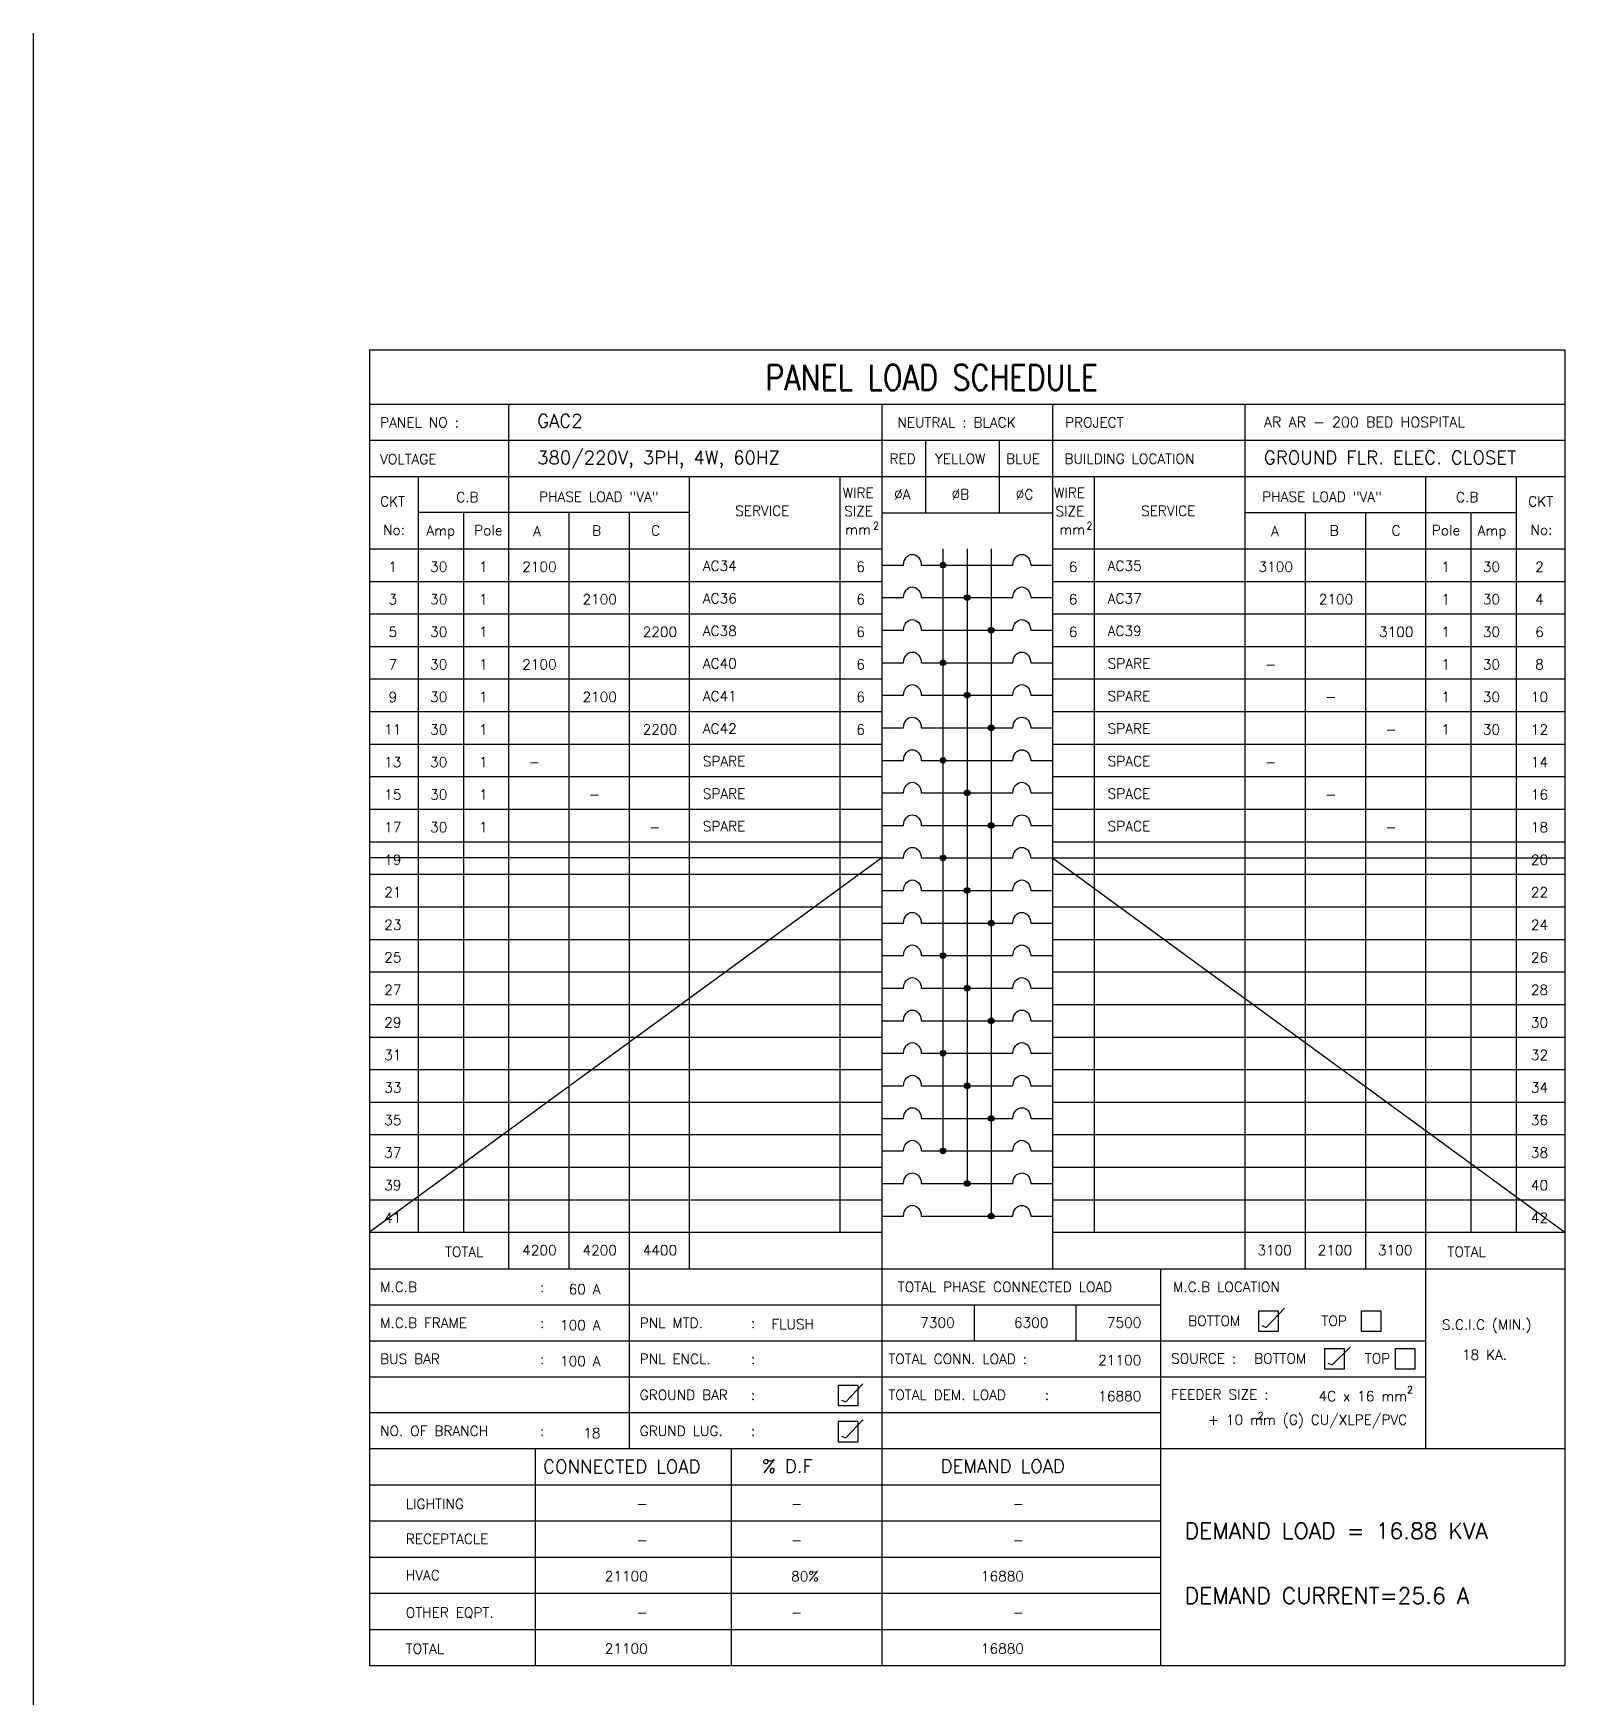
# Model space of a CAD drawing. Extents: x -146780 to -146669, y -1542 to -1454.
# Drawn here: x -146744.11 to -146717.47, y -1483.18 to -1454.23 of the extents above; entities that cross this region are included whole.
import ezdxf
from ezdxf.enums import TextEntityAlignment as Align

# ---------------------------------------------------------------- set-up
doc = ezdxf.new("R2010")
doc.units = 0
doc.header["$MEASUREMENT"] = 0
for name, color, linetype in [('BORDER', 4, 'CONTINUOUS'), ('E-TXT', 2, 'CONTINUOUS'), ('PANEL', 2, 'CONTINUOUS')]:
    doc.layers.add(name, color=color, linetype=linetype)
doc.styles.add('ROMANS', font='ROMANS.shx', dxfattribs={"height": 0.4})
pattern_1 = [(315, (58304.639019, 573.350675), (0.00864749998874, 0.00864749998874), [])]
pattern_2 = [(315, (58304.639019, 575.048816), (0.00864749998874, 0.00864749998874), [])]
pattern_3 = [(315, (58304.639019, 576.746957), (0.00864749998874, 0.00864749998874), [])]
pattern_4 = [(315, (58304.639019, 578.445099), (0.00864749998874, 0.00864749998874), [])]
pattern_5 = [(315, (58304.639019, 580.14324), (0.00864749998874, 0.00864749998874), [])]
pattern_6 = [(315, (58304.639019, 581.841381), (0.00864749998874, 0.00864749998874), [])]

msp = doc.modelspace()

# ---------------------------------------------------------------- hatches: boundary and pattern name
at = {"layer": 'PANEL', "linetype": 'Continuous'}
h = msp.add_hatch(dxfattribs=at)
h.set_pattern_fill('ANSI31', color=256, scale=0.068485, angle=406.041, style=0)
h.set_pattern_definition([(91.040959325, (58304.639019, 581.841381), (-0.00855917542476, -0.00015552164567), [])])
h.paths.add_polyline_path([(-146728.338, -1463.477, 1), (-146728.24, -1463.477, 1)])
h = msp.add_hatch(dxfattribs=at)
h.set_pattern_fill('ANSI31', color=256, scale=0.097835, angle=270, style=0)
h.set_pattern_definition(pattern_6)
h.paths.add_polyline_path([(-146727.918, -1464.043, 1), (-146727.821, -1464.043, 1)])
h = msp.add_hatch(dxfattribs=at)
h.set_pattern_fill('ANSI31', color=256, scale=0.097835, angle=270, style=0)
h.set_pattern_definition(pattern_6)
h.paths.add_polyline_path([(-146727.401, -1464.609, 1), (-146727.499, -1464.609, 1)])
h = msp.add_hatch(dxfattribs=at)
h.set_pattern_fill('ANSI31', color=256, scale=0.097835, angle=270, style=0)
h.set_pattern_definition(pattern_6)
h.paths.add_polyline_path([(-146728.24, -1465.175, 1), (-146728.338, -1465.175, 1)])
h = msp.add_hatch(dxfattribs=at)
h.set_pattern_fill('ANSI31', color=256, scale=0.097835, angle=270, style=0)
h.set_pattern_definition(pattern_6)
h.paths.add_polyline_path([(-146727.821, -1465.741, 1), (-146727.918, -1465.741, 1)])
h = msp.add_hatch(dxfattribs=at)
h.set_pattern_fill('ANSI31', color=256, scale=0.097835, angle=270, style=0)
h.set_pattern_definition(pattern_6)
h.paths.add_polyline_path([(-146727.401, -1466.307, 1), (-146727.499, -1466.307, 1)])
h = msp.add_hatch(dxfattribs=at)
h.set_pattern_fill('ANSI31', color=256, scale=0.097835, angle=270, style=0)
h.set_pattern_definition(pattern_5)
h.paths.add_polyline_path([(-146728.24, -1466.873, 1), (-146728.338, -1466.873, 1)])
h = msp.add_hatch(dxfattribs=at)
h.set_pattern_fill('ANSI31', color=256, scale=0.097835, angle=270, style=0)
h.set_pattern_definition(pattern_5)
h.paths.add_polyline_path([(-146727.821, -1467.439, 1), (-146727.918, -1467.439, 1)])
h = msp.add_hatch(dxfattribs=at)
h.set_pattern_fill('ANSI31', color=256, scale=0.097835, angle=270, style=0)
h.set_pattern_definition(pattern_5)
h.paths.add_polyline_path([(-146727.401, -1468.005, 1), (-146727.499, -1468.005, 1)])
h = msp.add_hatch(dxfattribs=at)
h.set_pattern_fill('ANSI31', color=256, scale=0.097835, angle=270, style=0)
h.set_pattern_definition(pattern_4)
h.paths.add_polyline_path([(-146728.24, -1468.571, 1), (-146728.338, -1468.571, 1)])
h = msp.add_hatch(dxfattribs=at)
h.set_pattern_fill('ANSI31', color=256, scale=0.097835, angle=270, style=0)
h.set_pattern_definition(pattern_4)
h.paths.add_polyline_path([(-146727.821, -1469.137, 1), (-146727.918, -1469.137, 1)])
h = msp.add_hatch(dxfattribs=at)
h.set_pattern_fill('ANSI31', color=256, scale=0.097835, angle=270, style=0)
h.set_pattern_definition(pattern_4)
h.paths.add_polyline_path([(-146727.401, -1469.703, 1), (-146727.499, -1469.703, 1)])
h = msp.add_hatch(dxfattribs=at)
h.set_pattern_fill('ANSI31', color=256, scale=0.097835, angle=270, style=0)
h.set_pattern_definition(pattern_3)
h.paths.add_polyline_path([(-146728.24, -1470.269, 1), (-146728.338, -1470.269, 1)])
h = msp.add_hatch(dxfattribs=at)
h.set_pattern_fill('ANSI31', color=256, scale=0.097835, angle=270, style=0)
h.set_pattern_definition(pattern_3)
h.paths.add_polyline_path([(-146727.821, -1470.836, 1), (-146727.918, -1470.836, 1)])
h = msp.add_hatch(dxfattribs=at)
h.set_pattern_fill('ANSI31', color=256, scale=0.097835, angle=270, style=0)
h.set_pattern_definition(pattern_3)
h.paths.add_polyline_path([(-146727.401, -1471.402, 1), (-146727.499, -1471.402, 1)])
h = msp.add_hatch(dxfattribs=at)
h.set_pattern_fill('ANSI31', color=256, scale=0.097835, angle=270, style=0)
h.set_pattern_definition(pattern_2)
h.paths.add_polyline_path([(-146728.24, -1471.968, 1), (-146728.338, -1471.968, 1)])
h = msp.add_hatch(dxfattribs=at)
h.set_pattern_fill('ANSI31', color=256, scale=0.097835, angle=270, style=0)
h.set_pattern_definition(pattern_2)
h.paths.add_polyline_path([(-146727.821, -1472.534, 1), (-146727.918, -1472.534, 1)])
h = msp.add_hatch(dxfattribs=at)
h.set_pattern_fill('ANSI31', color=256, scale=0.097835, angle=270, style=0)
h.set_pattern_definition(pattern_2)
h.paths.add_polyline_path([(-146727.401, -1473.1, 1), (-146727.499, -1473.1, 1)])
h = msp.add_hatch(dxfattribs=at)
h.set_pattern_fill('ANSI31', color=256, scale=0.097835, angle=270, style=0)
h.set_pattern_definition(pattern_1)
h.paths.add_polyline_path([(-146728.24, -1473.666, 1), (-146728.338, -1473.666, 1)])
h = msp.add_hatch(dxfattribs=at)
h.set_pattern_fill('ANSI31', color=256, scale=0.097835, angle=270, style=0)
h.set_pattern_definition(pattern_1)
h.paths.add_polyline_path([(-146727.821, -1474.232, 1), (-146727.918, -1474.232, 1)])
h = msp.add_hatch(dxfattribs=at)
h.set_pattern_fill('ANSI31', color=256, scale=0.097835, angle=270, style=0)
h.set_pattern_definition(pattern_1)
h.paths.add_polyline_path([(-146727.401, -1474.798, 1), (-146727.499, -1474.798, 1)])

# ---------------------------------------------------------------- linework, layer by layer
at = {"layer": 'BORDER', "color": 1}
msp.add_line((-146744.111, -1454.228), (-146744.111, -1541.622), dxfattribs=at)
at = {"layer": 'PANEL', "color": 6}
for p, q in [((-146738.264, -1459.735), (-146738.264, -1482.618)), ((-146738.264, -1459.735), (-146717.474, -1459.735)), ((-146717.474, -1459.735), (-146717.474, -1482.618)), ((-146738.264, -1482.618), (-146717.474, -1482.618))]:
    msp.add_line(p, q, dxfattribs=at)
at = {"layer": 'PANEL', "color": 2}
for p, q in [((-146738.264, -1460.678), (-146717.474, -1460.678)), ((-146729.354, -1460.678), (-146729.354, -1475.714)), ((-146726.384, -1460.678), (-146726.384, -1475.714)), ((-146738.264, -1461.936), (-146717.474, -1461.936)), ((-146729.354, -1462.568), (-146726.384, -1462.568)), ((-146738.264, -1475.714), (-146717.474, -1475.714))]:
    msp.add_line(p, q, dxfattribs=at)
at = {"layer": 'PANEL', "color": 11}
for p, q in [((-146735.845, -1460.678), (-146735.845, -1475.714)), ((-146723.038, -1460.678), (-146723.038, -1475.714)), ((-146737.418, -1461.936), (-146737.418, -1475.081)), ((-146732.701, -1461.936), (-146732.701, -1475.714)), ((-146730.08, -1461.936), (-146730.08, -1475.081)), ((-146725.659, -1461.936), (-146725.659, -1475.081)), ((-146719.894, -1461.936), (-146719.894, -1478.844)), ((-146718.321, -1461.936), (-146718.321, -1475.081)), ((-146732.701, -1462.565), (-146737.418, -1462.565)), ((-146736.631, -1462.565), (-146736.631, -1475.081)), ((-146734.797, -1462.565), (-146734.797, -1475.714)), ((-146733.749, -1462.565), (-146733.749, -1478.844)), ((-146723.038, -1462.565), (-146718.321, -1462.565)), ((-146721.99, -1462.565), (-146721.99, -1475.714)), ((-146720.942, -1462.565), (-146720.942, -1475.714)), ((-146719.107, -1462.565), (-146719.107, -1475.081)), ((-146738.264, -1463.194), (-146729.354, -1463.194)), ((-146726.384, -1463.194), (-146717.474, -1463.194)), ((-146738.264, -1463.76), (-146729.354, -1463.76)), ((-146726.384, -1463.76), (-146717.474, -1463.76)), ((-146738.264, -1464.326), (-146729.354, -1464.326)), ((-146726.384, -1464.326), (-146717.474, -1464.326)), ((-146738.264, -1464.892), (-146729.354, -1464.892)), ((-146726.384, -1464.892), (-146717.474, -1464.892)), ((-146738.264, -1465.458), (-146729.354, -1465.458)), ((-146726.384, -1465.458), (-146717.474, -1465.458)), ((-146738.264, -1466.024), (-146729.354, -1466.024)), ((-146726.384, -1466.024), (-146717.474, -1466.024)), ((-146738.264, -1466.59), (-146729.354, -1466.59)), ((-146726.384, -1466.59), (-146717.474, -1466.59)), ((-146738.264, -1467.156), (-146729.354, -1467.156)), ((-146726.384, -1467.156), (-146717.474, -1467.156)), ((-146738.264, -1467.722), (-146729.354, -1467.722)), ((-146726.384, -1467.722), (-146717.474, -1467.722)), ((-146738.264, -1468.288), (-146729.354, -1468.288)), ((-146726.384, -1468.288), (-146717.474, -1468.288)), ((-146738.264, -1468.854), (-146729.354, -1468.854)), ((-146726.384, -1468.854), (-146717.474, -1468.854)), ((-146738.264, -1469.42), (-146729.354, -1469.42)), ((-146726.384, -1469.42), (-146717.474, -1469.42)), ((-146738.264, -1469.986), (-146729.354, -1469.986)), ((-146726.384, -1469.986), (-146717.474, -1469.986)), ((-146738.264, -1470.553), (-146729.354, -1470.553)), ((-146726.384, -1470.553), (-146717.474, -1470.553)), ((-146738.264, -1471.119), (-146729.354, -1471.119)), ((-146726.384, -1471.119), (-146717.474, -1471.119)), ((-146738.264, -1471.685), (-146729.354, -1471.685)), ((-146726.384, -1471.685), (-146717.474, -1471.685)), ((-146738.264, -1472.251), (-146729.354, -1472.251)), ((-146726.384, -1472.251), (-146717.474, -1472.251)), ((-146738.264, -1472.817), (-146729.354, -1472.817)), ((-146726.384, -1472.817), (-146717.474, -1472.817)), ((-146738.264, -1473.383), (-146729.354, -1473.383)), ((-146726.384, -1473.383), (-146717.474, -1473.383)), ((-146738.264, -1473.949), (-146729.354, -1473.949)), ((-146726.384, -1473.949), (-146717.474, -1473.949)), ((-146738.264, -1474.515), (-146729.354, -1474.515)), ((-146726.384, -1474.515), (-146717.474, -1474.515)), ((-146738.264, -1475.081), (-146729.354, -1475.081)), ((-146726.384, -1475.081), (-146717.474, -1475.081)), ((-146729.354, -1475.714), (-146729.354, -1482.618)), ((-146724.503, -1475.714), (-146724.503, -1478.844)), ((-146738.264, -1476.34), (-146724.503, -1476.34)), ((-146727.748, -1476.34), (-146727.748, -1476.966)), ((-146725.978, -1476.34), (-146725.978, -1476.966)), ((-146738.264, -1476.966), (-146719.894, -1476.966)), ((-146738.264, -1477.592), (-146719.894, -1477.592)), ((-146738.264, -1478.218), (-146724.503, -1478.218)), ((-146738.264, -1478.844), (-146717.474, -1478.844)), ((-146735.383, -1478.844), (-146735.383, -1482.618)), ((-146731.975, -1478.844), (-146731.975, -1482.618)), ((-146724.503, -1478.844), (-146724.503, -1482.618)), ((-146738.264, -1479.473), (-146724.503, -1479.473)), ((-146738.264, -1480.102), (-146724.503, -1480.102)), ((-146738.264, -1480.731), (-146724.503, -1480.731)), ((-146738.264, -1481.36), (-146724.503, -1481.36)), ((-146738.264, -1481.989), (-146724.503, -1481.989))]:
    msp.add_line(p, q, dxfattribs=at)
at = {"layer": 'PANEL'}
for p, q in [((-146738.264, -1461.304), (-146717.474, -1461.304)), ((-146728.584, -1462.568), (-146728.584, -1461.304)), ((-146727.308, -1462.568), (-146727.308, -1461.304)), ((-146728.289, -1463.194), (-146728.289, -1473.666)), ((-146727.869, -1463.194), (-146727.869, -1474.232)), ((-146727.45, -1463.194), (-146727.45, -1474.798)), ((-146729.354, -1463.477), (-146728.976, -1463.477)), ((-146728.668, -1463.477), (-146727.071, -1463.477)), ((-146726.763, -1463.477), (-146726.384, -1463.477)), ((-146729.354, -1464.043), (-146728.976, -1464.043)), ((-146728.668, -1464.043), (-146727.071, -1464.043)), ((-146726.763, -1464.043), (-146726.384, -1464.043)), ((-146729.354, -1464.609), (-146728.976, -1464.609)), ((-146728.668, -1464.609), (-146727.071, -1464.609)), ((-146726.763, -1464.609), (-146726.384, -1464.609)), ((-146729.354, -1465.175), (-146728.976, -1465.175)), ((-146728.668, -1465.175), (-146727.071, -1465.175)), ((-146726.763, -1465.175), (-146726.384, -1465.175)), ((-146729.354, -1465.741), (-146728.976, -1465.741)), ((-146728.668, -1465.741), (-146727.071, -1465.741)), ((-146726.763, -1465.741), (-146726.384, -1465.741)), ((-146729.354, -1466.307), (-146728.976, -1466.307)), ((-146728.668, -1466.307), (-146727.071, -1466.307)), ((-146726.763, -1466.307), (-146726.384, -1466.307)), ((-146729.354, -1466.873), (-146728.976, -1466.873)), ((-146728.668, -1466.873), (-146727.071, -1466.873)), ((-146726.763, -1466.873), (-146726.384, -1466.873)), ((-146729.354, -1467.439), (-146728.976, -1467.439)), ((-146728.668, -1467.439), (-146727.071, -1467.439)), ((-146726.763, -1467.439), (-146726.384, -1467.439)), ((-146729.354, -1468.005), (-146728.976, -1468.005)), ((-146728.668, -1468.005), (-146727.071, -1468.005)), ((-146726.763, -1468.005), (-146726.384, -1468.005)), ((-146729.354, -1468.571), (-146728.976, -1468.571)), ((-146728.668, -1468.571), (-146727.071, -1468.571)), ((-146726.763, -1468.571), (-146726.384, -1468.571)), ((-146729.354, -1469.137), (-146728.976, -1469.137)), ((-146728.668, -1469.137), (-146727.071, -1469.137)), ((-146726.763, -1469.137), (-146726.384, -1469.137)), ((-146729.354, -1469.703), (-146728.976, -1469.703)), ((-146728.668, -1469.703), (-146727.071, -1469.703)), ((-146726.763, -1469.703), (-146726.384, -1469.703)), ((-146729.354, -1470.269), (-146728.976, -1470.269)), ((-146728.668, -1470.269), (-146727.071, -1470.269)), ((-146726.763, -1470.269), (-146726.384, -1470.269)), ((-146729.354, -1470.836), (-146728.976, -1470.836)), ((-146728.668, -1470.836), (-146727.071, -1470.836)), ((-146726.763, -1470.836), (-146726.384, -1470.836)), ((-146729.354, -1471.402), (-146728.976, -1471.402)), ((-146728.668, -1471.402), (-146727.071, -1471.402)), ((-146726.763, -1471.402), (-146726.384, -1471.402)), ((-146729.354, -1471.968), (-146728.976, -1471.968)), ((-146728.668, -1471.968), (-146727.071, -1471.968)), ((-146726.763, -1471.968), (-146726.384, -1471.968)), ((-146729.354, -1472.534), (-146728.976, -1472.534)), ((-146728.668, -1472.534), (-146727.071, -1472.534)), ((-146726.763, -1472.534), (-146726.384, -1472.534)), ((-146729.354, -1473.1), (-146728.976, -1473.1)), ((-146728.668, -1473.1), (-146727.071, -1473.1)), ((-146726.763, -1473.1), (-146726.384, -1473.1)), ((-146729.354, -1473.666), (-146728.976, -1473.666)), ((-146728.668, -1473.666), (-146727.071, -1473.666)), ((-146726.763, -1473.666), (-146726.384, -1473.666)), ((-146729.354, -1474.232), (-146728.976, -1474.232)), ((-146728.668, -1474.232), (-146727.071, -1474.232)), ((-146726.763, -1474.232), (-146726.384, -1474.232)), ((-146729.354, -1474.798), (-146728.976, -1474.798)), ((-146728.668, -1474.798), (-146727.071, -1474.798)), ((-146726.763, -1474.798), (-146726.384, -1474.798)), ((-146722.667, -1476.734), (-146722.348, -1476.401)), ((-146722.742, -1476.703), (-146722.667, -1476.734)), ((-146721.519, -1477.389), (-146721.2, -1477.076)), ((-146721.595, -1477.359), (-146721.519, -1477.389)), ((-146729.979, -1478.029), (-146729.681, -1477.717)), ((-146730.055, -1477.999), (-146729.979, -1478.029)), ((-146729.979, -1478.657), (-146729.681, -1478.344)), ((-146730.055, -1478.627), (-146729.979, -1478.657))]:
    msp.add_line(p, q, dxfattribs=at)
at = {"layer": 'PANEL', "color": 7}
for p, q in [((-146729.354, -1468.571), (-146738.264, -1468.571)), ((-146729.354, -1468.571), (-146738.264, -1475.081)), ((-146726.384, -1468.571), (-146717.474, -1468.571)), ((-146726.384, -1468.571), (-146717.474, -1475.081))]:
    msp.add_line(p, q, dxfattribs=at)
at = {"layer": 'PANEL', "color": 11}
for points in [[(-146722.45, -1476.45), (-146722.799, -1476.45), (-146722.799, -1476.8), (-146722.45, -1476.8)], [(-146720.666, -1476.45), (-146721.015, -1476.45), (-146721.015, -1476.8), (-146720.666, -1476.8)], [(-146721.302, -1477.106), (-146721.652, -1477.106), (-146721.652, -1477.455), (-146721.302, -1477.455)], [(-146720.076, -1477.106), (-146720.425, -1477.106), (-146720.425, -1477.455), (-146720.076, -1477.455)], [(-146729.762, -1477.746), (-146730.112, -1477.746), (-146730.112, -1478.095), (-146729.762, -1478.095)], [(-146729.762, -1478.374), (-146730.112, -1478.374), (-146730.112, -1478.723), (-146729.762, -1478.723)]]:
    msp.add_lwpolyline(points, close=True, dxfattribs=at)
at = {"layer": 'PANEL'}
for centre in [(-146728.289, -1463.477), (-146727.869, -1464.043), (-146727.45, -1464.609), (-146728.289, -1465.175), (-146727.869, -1465.741), (-146727.45, -1466.307), (-146728.289, -1466.873), (-146727.869, -1467.439), (-146727.45, -1468.005), (-146728.289, -1468.571), (-146727.869, -1469.137), (-146727.45, -1469.703), (-146728.289, -1470.269), (-146727.869, -1470.836), (-146727.45, -1471.402), (-146728.289, -1471.968), (-146727.869, -1472.534), (-146727.45, -1473.1), (-146728.289, -1473.666), (-146727.869, -1474.232), (-146727.45, -1474.798)]:
    msp.add_circle(centre, 0.0489, dxfattribs=at)
at = {"layer": 'PANEL', "extrusion": (0, 0, -1)}
for centre in [(-146728.821, -1463.477), (-146726.917, -1463.477), (-146728.821, -1464.043), (-146726.917, -1464.043), (-146728.821, -1464.609), (-146726.917, -1464.609), (-146728.821, -1465.175), (-146726.917, -1465.175), (-146728.821, -1465.741), (-146726.917, -1465.741), (-146728.821, -1466.307), (-146726.917, -1466.307), (-146728.821, -1466.873), (-146726.917, -1466.873), (-146728.821, -1467.439), (-146726.917, -1467.439), (-146728.821, -1468.005), (-146726.917, -1468.005), (-146728.821, -1468.571), (-146726.917, -1468.571), (-146728.821, -1469.137), (-146726.917, -1469.137), (-146728.821, -1469.703), (-146726.917, -1469.703), (-146728.821, -1470.269), (-146726.917, -1470.269), (-146728.821, -1470.836), (-146726.917, -1470.836), (-146728.821, -1471.402), (-146726.917, -1471.402), (-146728.821, -1471.968), (-146726.917, -1471.968), (-146728.821, -1472.534), (-146726.917, -1472.534), (-146728.821, -1473.1), (-146726.917, -1473.1), (-146728.821, -1473.666), (-146726.917, -1473.666), (-146728.821, -1474.232), (-146726.917, -1474.232), (-146728.821, -1474.798), (-146726.917, -1474.798)]:
    msp.add_ellipse(centre, major_axis=(0, 0.185), ratio=0.833333, start_param=-1.570796, end_param=1.570796, dxfattribs=at)

# ---------------------------------------------------------------- texts
at = {"layer": 'E-TXT', "style": 'ROMANS'}
for s, height, p in [('GAC2', 0.2306, (-146735.347, -1461.083)), ('AR AR - 200 BED HOSPITAL', 0.18169, (-146722.706, -1461.081)), ('380/220V, 3PH, 4W, 60HZ', 0.23061, (-146735.347, -1461.723)), ('GROUND FLR. ELEC. CLOSET', 0.23061, (-146722.706, -1461.723)), ('30', 0.1747, (-146737.209, -1463.593)), ('30', 0.1747, (-146718.899, -1463.593)), ('30', 0.1747, (-146737.209, -1464.159)), ('30', 0.1747, (-146718.899, -1464.159)), ('30', 0.1747, (-146737.209, -1464.726)), ('30', 0.1747, (-146718.899, -1464.726)), ('30', 0.1747, (-146737.209, -1465.292)), ('30', 0.1747, (-146718.899, -1465.292)), ('30', 0.1747, (-146737.209, -1465.858)), ('30', 0.1747, (-146718.899, -1465.858)), ('30', 0.1747, (-146737.209, -1466.424)), ('30', 0.1747, (-146718.899, -1466.424)), ('30', 0.1747, (-146737.209, -1466.99)), ('30', 0.1747, (-146737.209, -1467.556)), ('30', 0.1747, (-146737.209, -1468.122))]:
    msp.add_text(s, height=height, dxfattribs=at).set_placement(p)
for s, p in [('1', (-146736.284, -1463.507)), ('6', (-146729.721, -1463.507)), ('6', (-146726.025, -1463.507)), ('1', (-146719.546, -1463.507)), ('1', (-146736.284, -1464.073)), ('6', (-146729.721, -1464.073)), ('6', (-146726.025, -1464.073)), ('1', (-146719.546, -1464.073)), ('1', (-146736.284, -1464.639)), ('6', (-146729.721, -1464.639)), ('6', (-146726.025, -1464.639)), ('1', (-146719.546, -1464.639)), ('1', (-146736.284, -1465.205)), ('6', (-146729.721, -1465.205)), ('1', (-146719.546, -1465.205)), ('1', (-146736.284, -1465.771)), ('6', (-146729.721, -1465.771)), ('1', (-146719.546, -1465.771)), ('1', (-146736.284, -1466.337)), ('6', (-146729.721, -1466.337)), ('1', (-146719.546, -1466.337)), ('1', (-146736.284, -1466.903)), ('1', (-146736.284, -1467.469)), ('1', (-146736.284, -1468.036))]:
    msp.add_text(s, height=0.175, dxfattribs=at).set_placement(p, align=Align.MIDDLE)
for s, height, p in [('2100', 0.1747, (-146735.008, -1463.593)), ('3100', 0.1747, (-146722.201, -1463.593)), ('2100', 0.1747, (-146733.96, -1464.159)), ('2100', 0.1747, (-146721.153, -1464.159)), ('2200', 0.1747, (-146732.912, -1464.726)), ('3100', 0.1747, (-146720.105, -1464.726)), ('2100', 0.1747, (-146735.008, -1465.292)), ('-', 0.175, (-146722.493, -1465.292)), ('2100', 0.1747, (-146733.96, -1465.858)), ('-', 0.175, (-146721.445, -1465.858)), ('2200', 0.1747, (-146732.912, -1466.424)), ('-', 0.175, (-146720.397, -1466.424)), ('-', 0.175, (-146735.3, -1466.99)), ('-', 0.175, (-146722.493, -1466.99)), ('-', 0.175, (-146734.252, -1467.556)), ('-', 0.175, (-146721.445, -1467.556)), ('-', 0.175, (-146733.204, -1468.122)), ('-', 0.175, (-146720.397, -1468.122)), ('4200', 0.1747, (-146735.008, -1475.48)), ('4200', 0.1747, (-146733.96, -1475.48)), ('4400', 0.1747, (-146732.912, -1475.48)), ('3100', 0.1747, (-146722.221, -1475.48)), ('2100', 0.1747, (-146721.172, -1475.48)), ('3100', 0.1747, (-146720.124, -1475.48)), ('60 A', 0.1747, (-146734.245, -1476.158)), ('FLUSH', 0.1747, (-146730.531, -1476.766)), ('7300', 0.1747, (-146728.085, -1476.74)), ('6300', 0.1747, (-146726.455, -1476.74)), ('7500', 0.1747, (-146724.839, -1476.74)), ('100 A', 0.1747, (-146734.245, -1476.784)), ('100 A', 0.1747, (-146734.245, -1477.41)), ('21100', 0.1747, (-146724.839, -1477.392)), ('16880', 0.1747, (-146724.839, -1478.018)), ('4C x 16 mm', 0.1747, (-146720.215, -1478.018)), ('2', 0.122, (-146720.114, -1477.88)), ('+ 10 mm (G) CU/XLPE/PVC', 0.17471, (-146720.215, -1478.428)), ('2', 0.122, (-146722.71, -1478.331)), ('18', 0.1747, (-146734.245, -1478.662)), ('-', 0.175, (-146733.423, -1479.892)), ('-', 0.175, (-146726.88, -1479.892)), ('-', 0.175, (-146733.423, -1480.521)), ('-', 0.175, (-146726.88, -1480.521)), ('21100', 0.1747, (-146733.423, -1481.15)), ('16880', 0.1747, (-146726.88, -1481.15)), ('-', 0.175, (-146733.423, -1481.779)), ('-', 0.175, (-146726.88, -1481.779)), ('21100', 0.1747, (-146733.423, -1482.408)), ('16880', 0.1747, (-146726.88, -1482.408))]:
    msp.add_text(s, height=height, dxfattribs=at).set_placement(p, align=Align.RIGHT)
at = {"layer": 'PANEL', "color": 6, "style": 'ROMANS', "width": 0.833333}
msp.add_text('PANEL LOAD SCHEDULE', height=0.44026, dxfattribs=at).set_placement((-146731.379, -1460.434))
at = {"layer": 'PANEL', "style": 'ROMANS'}
for s, height, p in [('PANEL NO :', 0.1747, (-146738.079, -1461.083)), ('NEUTRAL : BLACK', 0.17471, (-146729.083, -1461.083)), ('PROJECT', 0.1747, (-146726.167, -1461.083)), ('RED', 0.1747, (-146729.22, -1461.715)), ('YELLOW', 0.1747, (-146728.426, -1461.715)), ('BLUE', 0.1747, (-146727.193, -1461.715)), ('BUILDING LOCATION', 0.17471, (-146726.176, -1461.715)), ('VOLTAGE', 0.1747, (-146738.079, -1461.721)), ('CKT', 0.1747, (-146738.079, -1462.457)), ('C.B', 0.1747, (-146736.755, -1462.382)), ('PHASE LOAD "VA"', 0.17471, (-146735.315, -1462.376)), ('WIRE', 0.1747, (-146730.031, -1462.306)), ('%%CA', 0.1747, (-146729.139, -1462.334)), ('%%CB', 0.1747, (-146728.139, -1462.334)), ('%%CC', 0.1747, (-146727.023, -1462.334)), ('WIRE', 0.1747, (-146726.356, -1462.306)), ('PHASE LOAD "VA"', 0.17471, (-146722.736, -1462.376)), ('C.B', 0.1747, (-146719.366, -1462.382)), ('CKT', 0.1747, (-146718.109, -1462.457)), ('SERVICE', 0.1747, (-146731.903, -1462.621)), ('SIZE', 0.1747, (-146730.006, -1462.627)), ('SIZE', 0.1747, (-146726.332, -1462.627)), ('SERVICE', 0.1747, (-146724.842, -1462.621)), ('No:', 0.1747, (-146738.028, -1462.95)), ('Amp', 0.1747, (-146737.274, -1462.964)), ('Pole', 0.1747, (-146736.443, -1462.957)), ('A', 0.175, (-146735.417, -1462.973)), ('B', 0.175, (-146734.393, -1462.965)), ('C', 0.175, (-146733.366, -1462.963)), ('mm', 0.1747, (-146729.99, -1462.948)), ('mm', 0.1747, (-146726.265, -1462.948)), ('A', 0.175, (-146722.582, -1462.973)), ('B', 0.175, (-146721.564, -1462.965)), ('C', 0.175, (-146720.486, -1462.963)), ('Pole', 0.1747, (-146719.786, -1462.957)), ('Amp', 0.1747, (-146718.989, -1462.964)), ('No:', 0.1747, (-146718.069, -1462.95)), ('AC34', 0.1747, (-146732.466, -1463.578)), ('AC35', 0.1747, (-146725.424, -1463.578)), ('AC36', 0.1747, (-146732.466, -1464.144)), ('AC37', 0.1747, (-146725.424, -1464.144)), ('AC38', 0.1747, (-146732.466, -1464.71)), ('AC39', 0.1747, (-146725.424, -1464.71)), ('AC40', 0.1747, (-146732.466, -1465.276)), ('SPARE', 0.1747, (-146725.424, -1465.276)), ('AC41', 0.1747, (-146732.466, -1465.842)), ('SPARE', 0.1747, (-146725.424, -1465.842)), ('AC42', 0.1747, (-146732.466, -1466.408)), ('SPARE', 0.1747, (-146725.424, -1466.408)), ('SPARE', 0.1747, (-146732.466, -1466.974)), ('SPACE', 0.1747, (-146725.424, -1466.974)), ('SPARE', 0.1747, (-146732.466, -1467.54)), ('SPACE', 0.1747, (-146725.424, -1467.54)), ('SPARE', 0.1747, (-146732.466, -1468.106)), ('SPACE', 0.1747, (-146725.424, -1468.106)), ('TOTAL', 0.1747, (-146736.95, -1475.507)), ('TOTAL', 0.1747, (-146719.513, -1475.507)), ('M.C.B', 0.1747, (-146738.079, -1476.119)), (':', 0.175, (-146735.298, -1476.119)), ('TOTAL PHASE CONNECTED LOAD', 0.17471, (-146729.073, -1476.119)), ('M.C.B LOCATION', 0.17471, (-146724.287, -1476.119)), ('M.C.B FRAME', 0.17471, (-146738.079, -1476.745)), ('PNL MTD.', 0.1747, (-146733.564, -1476.745)), ('BOTTOM', 0.1747, (-146724.024, -1476.708)), ('TOP', 0.1747, (-146721.705, -1476.708)), ('S.C.I.C (MIN.)', 0.17471, (-146719.609, -1476.774)), (':', 0.175, (-146735.298, -1476.745)), (':', 0.175, (-146731.63, -1476.745)), ('18 KA.', 0.1747, (-146719.262, -1477.298)), ('BUS BAR', 0.1747, (-146738.079, -1477.371)), (':', 0.175, (-146735.298, -1477.371)), ('PNL ENCL.', 0.1747, (-146733.564, -1477.371)), (':', 0.175, (-146731.63, -1477.371)), ('TOTAL CONN. LOAD :', 0.17471, (-146729.237, -1477.371)), ('SOURCE :', 0.1747, (-146724.319, -1477.364)), ('BOTTOM', 0.1747, (-146722.877, -1477.364)), ('TOP', 0.1747, (-146720.951, -1477.364)), ('GROUND BAR', 0.1747, (-146733.564, -1477.997)), (':', 0.175, (-146731.63, -1477.997)), ('TOTAL DEM. LOAD ', 0.17471, (-146729.237, -1477.997)), (':', 0.175, (-146726.516, -1477.997)), ('FEEDER SIZE :', 0.17471, (-146724.319, -1477.99)), ('NO. OF BRANCH', 0.17471, (-146738.079, -1478.623)), (':', 0.175, (-146735.298, -1478.623)), ('GRUND LUG.', 0.1747, (-146733.564, -1478.623)), (':', 0.175, (-146731.63, -1478.623)), ('CONNECTED LOAD', 0.23061, (-146735.244, -1479.271)), ('% D.F', 0.2306, (-146731.433, -1479.264)), ('DEMAND LOAD', 0.23061, (-146728.332, -1479.264)), ('LIGHTING', 0.1747, (-146737.632, -1479.893)), ('-', 0.175, (-146730.93, -1479.893)), ('RECEPTACLE', 0.1747, (-146737.632, -1480.501)), ('DEMAND LOAD = 16.88 KVA', 0.27953, (-146724.083, -1480.414)), ('-', 0.175, (-146730.93, -1480.522)), ('HVAC', 0.1747, (-146737.632, -1481.13)), ('80%', 0.1747, (-146730.93, -1481.151)), ('DEMAND CURRENT=25.6 A', 0.27953, (-146724.083, -1481.541)), ('OTHER EQPT.', 0.17471, (-146737.632, -1481.782)), ('-', 0.175, (-146730.93, -1481.78)), ('TOTAL', 0.1747, (-146737.632, -1482.411))]:
    msp.add_text(s, height=height, dxfattribs=at).set_placement(p)
at = {"layer": 'PANEL', "style": 'ROMANS', "width": 0.833333}
for p in [(-146729.502, -1462.859), (-146725.789, -1462.859)]:
    msp.add_text('2', height=0.132, dxfattribs=at).set_placement(p)
at = {"layer": 'PANEL', "style": 'ROMANS'}
for s, height, p in [('1', 0.175, (-146737.857, -1463.507)), ('2', 0.175, (-146717.913, -1463.507)), ('3', 0.175, (-146737.857, -1464.073)), ('4', 0.175, (-146717.913, -1464.073)), ('5', 0.175, (-146737.857, -1464.639)), ('6', 0.175, (-146717.913, -1464.639)), ('7', 0.175, (-146737.857, -1465.205)), ('8', 0.175, (-146717.913, -1465.205)), ('9', 0.175, (-146737.857, -1465.771)), ('10', 0.1747, (-146717.913, -1465.771)), ('11', 0.1747, (-146737.857, -1466.337)), ('12', 0.1747, (-146717.913, -1466.337)), ('13', 0.1747, (-146737.857, -1466.903)), ('14', 0.1747, (-146717.913, -1466.903)), ('15', 0.1747, (-146737.857, -1467.469)), ('16', 0.1747, (-146717.913, -1467.469)), ('17', 0.1747, (-146737.857, -1468.036)), ('18', 0.1747, (-146717.913, -1468.036)), ('19', 0.1747, (-146737.857, -1468.602)), ('20', 0.1747, (-146717.913, -1468.602)), ('21', 0.1747, (-146737.857, -1469.168)), ('22', 0.1747, (-146717.913, -1469.168)), ('23', 0.1747, (-146737.857, -1469.734)), ('24', 0.1747, (-146717.913, -1469.734)), ('25', 0.1747, (-146737.857, -1470.3)), ('26', 0.1747, (-146717.913, -1470.3)), ('27', 0.1747, (-146737.857, -1470.866)), ('28', 0.1747, (-146717.913, -1470.866)), ('29', 0.1747, (-146737.857, -1471.432)), ('30', 0.1747, (-146717.913, -1471.432)), ('31', 0.1747, (-146737.857, -1471.998)), ('32', 0.1747, (-146717.913, -1471.998)), ('33', 0.1747, (-146737.857, -1472.564)), ('34', 0.1747, (-146717.913, -1472.564)), ('35', 0.1747, (-146737.857, -1473.13)), ('36', 0.1747, (-146717.913, -1473.13)), ('37', 0.1747, (-146737.857, -1473.696)), ('38', 0.1747, (-146717.913, -1473.696)), ('39', 0.1747, (-146737.857, -1474.262)), ('40', 0.1747, (-146717.913, -1474.262)), ('41', 0.1747, (-146737.857, -1474.828)), ('42', 0.1747, (-146717.913, -1474.828))]:
    msp.add_text(s, height=height, dxfattribs=at).set_placement(p, align=Align.MIDDLE)

doc.saveas('drawing.dxf')
